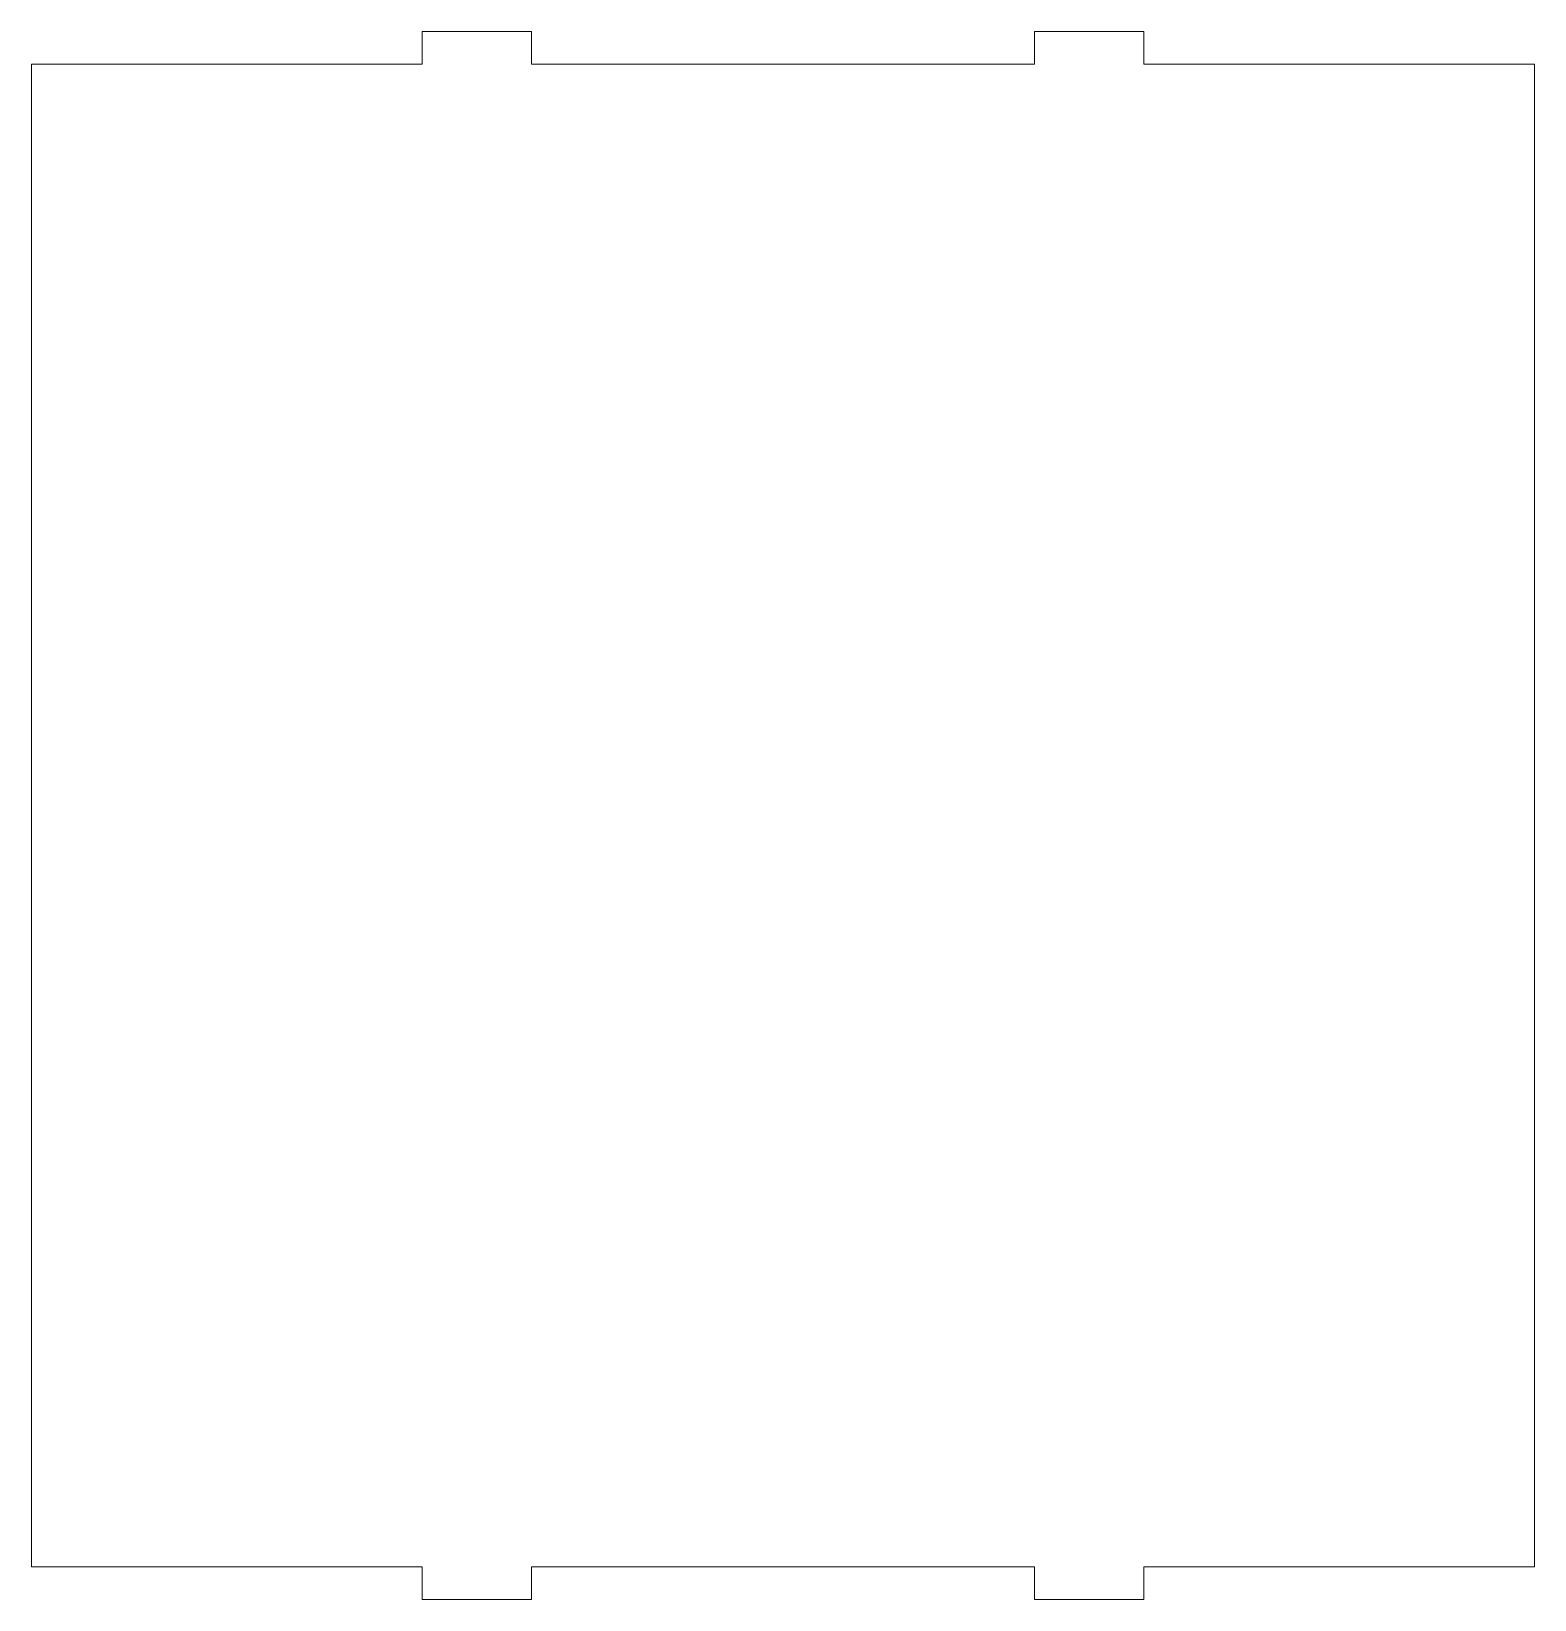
# Model space of a CAD drawing. Header units: centimetres. Extents: x -97 to 97, y -61 to 61.
# Drawn here: x -16.27 to 11.23, y 32.05 to 60.76 of the extents above; entities that cross this region are included whole.
import ezdxf

# ---------------------------------------------------------------- set-up
doc = ezdxf.new("R2010")
doc.units = ezdxf.units.CM
doc.header["$MEASUREMENT"] = 0
doc.layers.add('layer 1', color=7, linetype='Continuous')

msp = doc.modelspace()

# ---------------------------------------------------------------- linework, layer by layer
at = {"layer": 'layer 1', "color": 242, "lineweight": 9}
msp.add_open_spline([(-16.2737, 60.15584), (-16.2737, 60.15584), (-9.12574, 60.15584), (-9.12574, 60.15584), (-9.12574, 60.15584), (-9.12574, 60.15584), (-9.12574, 60.75584), (-9.12574, 60.75584), (-9.12574, 60.75584), (-9.12574, 60.75584), (-7.12574, 60.75584), (-7.12574, 60.75584), (-7.12574, 60.75584), (-7.12574, 60.75584), (-7.12574, 60.15584), (-7.12574, 60.15584), (-7.12574, 60.15584), (-7.12574, 60.15584), (2.07964, 60.15584), (2.07964, 60.15584), (2.07964, 60.15584), (2.07964, 60.15584), (2.07964, 60.75584), (2.07964, 60.75584), (2.07964, 60.75584), (2.07964, 60.75584), (4.07964, 60.75584), (4.07964, 60.75584), (4.07964, 60.75584), (4.07964, 60.75584), (4.07964, 60.15584), (4.07964, 60.15584), (4.07964, 60.15584), (4.07964, 60.15584), (11.22758, 60.15584), (11.22758, 60.15584), (11.22758, 60.15584), (11.22758, 60.15584), (11.22758, 32.65456), (11.22758, 32.65456), (11.22758, 32.65456), (11.22758, 32.65456), (4.07964, 32.65456), (4.07964, 32.65456), (4.07964, 32.65456), (4.07964, 32.65456), (4.07964, 32.05456), (4.07964, 32.05456), (4.07964, 32.05456), (4.07964, 32.05456), (2.07964, 32.05456), (2.07964, 32.05456), (2.07964, 32.05456), (2.07964, 32.05456), (2.07964, 32.65456), (2.07964, 32.65456), (2.07964, 32.65456), (2.07964, 32.65456), (-7.12574, 32.65456), (-7.12574, 32.65456), (-7.12574, 32.65456), (-7.12574, 32.65456), (-7.12574, 32.05456), (-7.12574, 32.05456), (-7.12574, 32.05456), (-7.12574, 32.05456), (-9.12574, 32.05456), (-9.12574, 32.05456), (-9.12574, 32.05456), (-9.12574, 32.05456), (-9.12574, 32.65456), (-9.12574, 32.65456), (-9.12574, 32.65456), (-9.12574, 32.65456), (-16.2737, 32.65456), (-16.2737, 32.65456), (-16.2737, 32.65456), (-16.2737, 32.65456), (-16.2737, 60.15584), (-16.2737, 60.15584)], degree=3, knots=[0, 0, 0, 0, 0.04761905, 0.04761905, 0.04761905, 0.04761905, 0.0952381, 0.0952381, 0.0952381, 0.0952381, 0.14285714, 0.14285714, 0.14285714, 0.14285714, 0.19047619, 0.19047619, 0.19047619, 0.19047619, 0.23809524, 0.23809524, 0.23809524, 0.23809524, 0.28571429, 0.28571429, 0.28571429, 0.28571429, 0.33333333, 0.33333333, 0.33333333, 0.33333333, 0.38095238, 0.38095238, 0.38095238, 0.38095238, 0.42857143, 0.42857143, 0.42857143, 0.42857143, 0.47619048, 0.47619048, 0.47619048, 0.47619048, 0.52380952, 0.52380952, 0.52380952, 0.52380952, 0.57142857, 0.57142857, 0.57142857, 0.57142857, 0.61904762, 0.61904762, 0.61904762, 0.61904762, 0.66666667, 0.66666667, 0.66666667, 0.66666667, 0.71428571, 0.71428571, 0.71428571, 0.71428571, 0.76190476, 0.76190476, 0.76190476, 0.76190476, 0.80952381, 0.80952381, 0.80952381, 0.80952381, 0.85714286, 0.85714286, 0.85714286, 0.85714286, 0.9047619, 0.9047619, 0.9047619, 0.9047619, 1, 1, 1, 1], dxfattribs=at)

doc.saveas('drawing.dxf')
